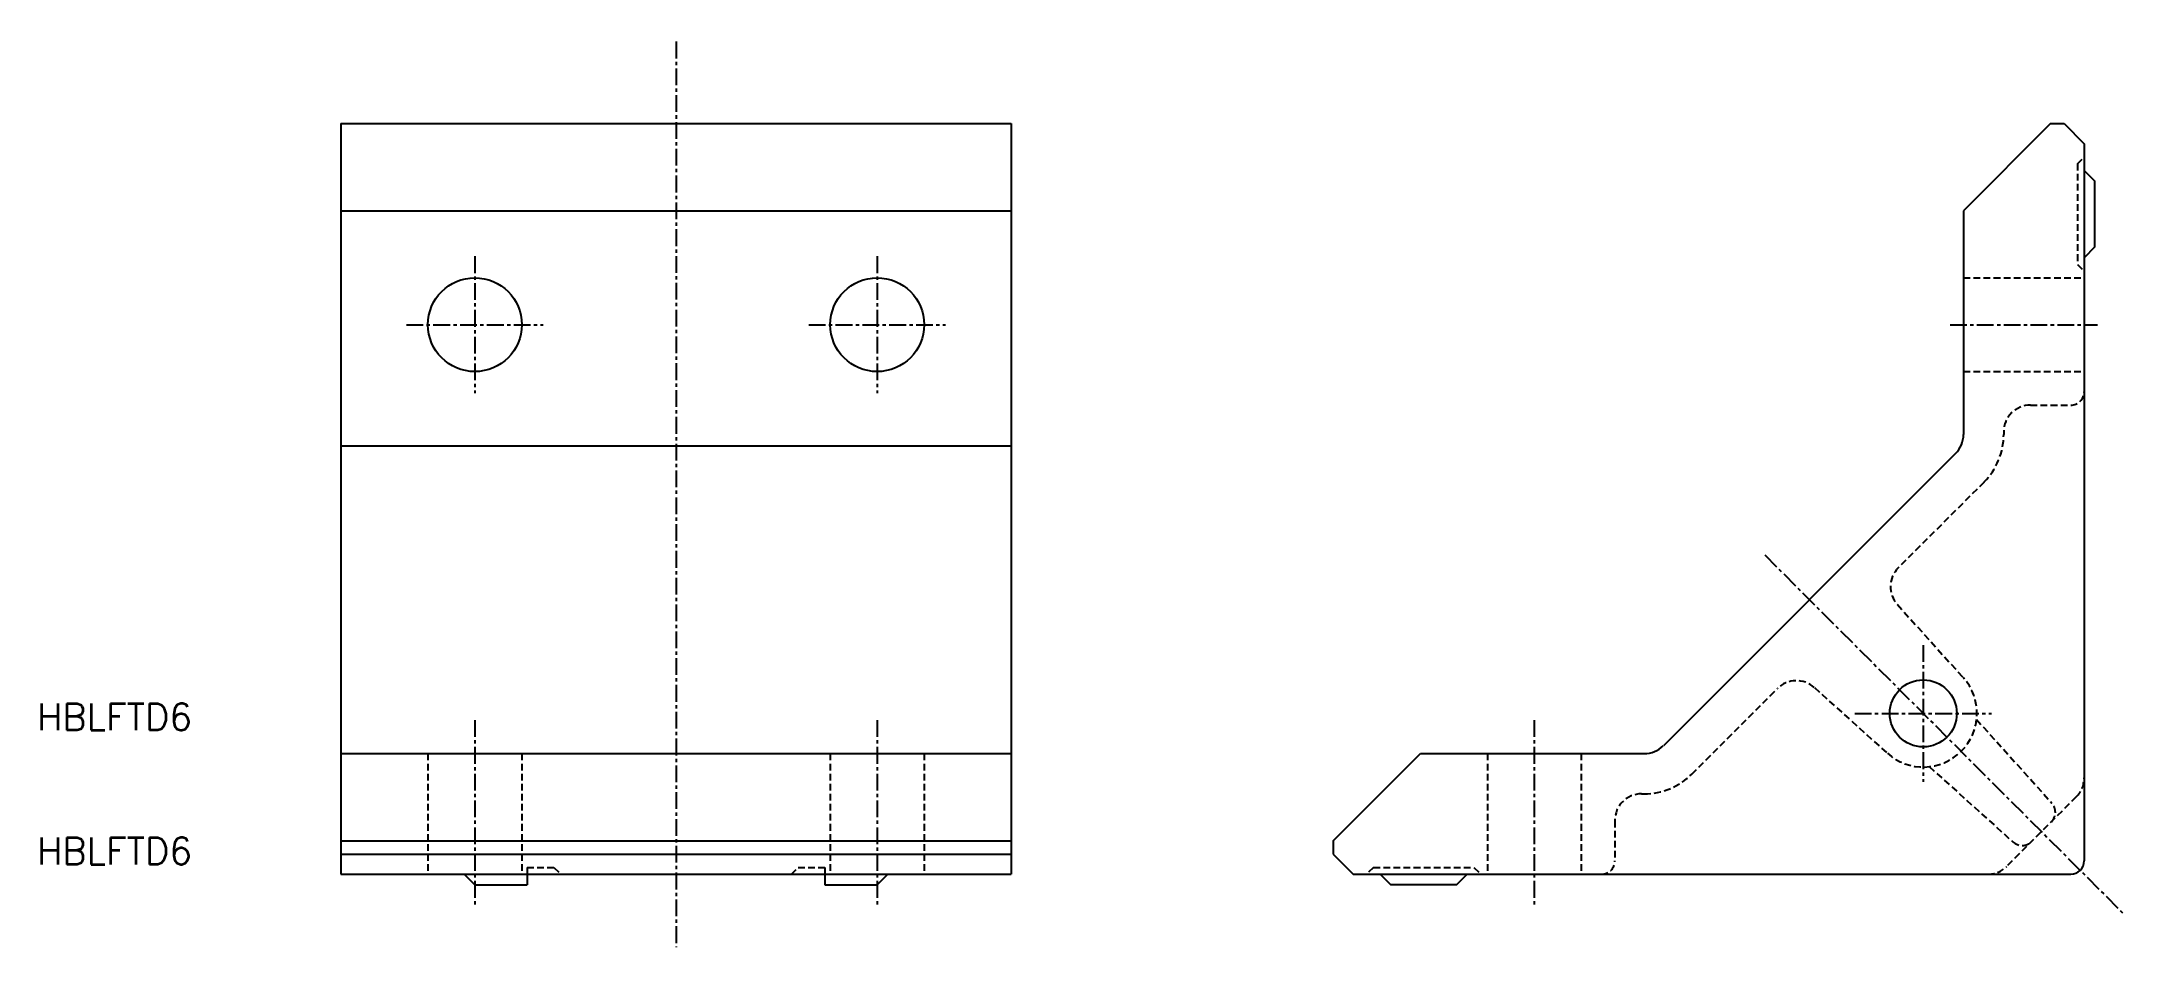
# Model space of a CAD drawing. Extents: x -47 to 108, y -37 to 30.
import ezdxf

# ---------------------------------------------------------------- set-up
doc = ezdxf.new("R2010")
doc.units = 0
doc.linetypes.add('CENTER', pattern=[2, 1.25, -0.25, 0.25, -0.25])
doc.linetypes.add('DASHED', pattern=[0.75, 0.5, -0.25])
doc.layers.get('0').update_dxf_attribs({"linetype": 'CONTINUOUS'})
doc.layers.add('CENTER', color=1, linetype='CENTER')
doc.styles.get("Standard").update_dxf_attribs({"font": 'txt.shx', "bigfont": 'bigfont.shx'})

msp = doc.modelspace()

# ---------------------------------------------------------------- linework, layer by layer
at = {"color": 7, "linetype": 'CONTINUOUS'}
for p, q in [((-25, 24.03), (-25, -31.97)), ((-25, 24.03), (25, 24.03)), ((25, 24.03), (25, -31.97)), ((102.5, 24.03), (96, 17.53)), ((102.5, 24.03), (103.5, 24.03)), ((103.5, 24.03), (105, 22.53)), ((105, 22.53), (105, -30.97)), ((105, 20.53), (105.8, 19.73)), ((105.8, 14.83), (105.8, 19.73)), ((-25, 17.53), (25, 17.53)), ((96, 17.53), (96, 0.83)), ((105.8, 14.83), (105, 14.03)), ((-25, 0), (25, 0)), ((95.41, -0.59), (73.62, -22.38)), ((-25, -22.97), (25, -22.97)), ((49, -29.47), (55.5, -22.97)), ((55.5, -22.97), (72.2, -22.97)), ((-25, -29.47), (25, -29.47)), ((49, -29.47), (49, -30.47)), ((-25, -30.47), (25, -30.47)), ((49, -30.47), (50.5, -31.97)), ((-25, -31.97), (25, -31.97)), ((-15.8, -31.97), (-15, -32.77)), ((-11.1, -31.97), (-11.1, -32.77)), ((11.1, -31.97), (11.1, -32.77)), ((15, -32.77), (15.8, -31.97)), ((50.5, -31.97), (104, -31.97)), ((52.5, -31.97), (53.3, -32.77)), ((58.2, -32.77), (59, -31.97)), ((-15, -32.77), (-11.1, -32.77)), ((11.1, -32.77), (15, -32.77)), ((58.2, -32.77), (53.3, -32.77))]:
    msp.add_line(p, q, dxfattribs=at)
at = {"color": 3, "linetype": 'DASHED'}
for p, q in [((104.5, 21.03), (105, 21.53)), ((104.5, 21.03), (104.5, 13.53)), ((96, 12.53), (105, 12.53)), ((104.5, 13.53), (105, 13.03)), ((96, 5.53), (105, 5.53)), ((101, 3.03), (104, 3.03)), ((97.54, -2.71), (91.14, -9.1)), ((91.07, -11.85), (95.97, -17.29)), ((75.74, -24.51), (82.13, -18.11)), ((84.88, -18.04), (90.32, -22.94)), ((96.97, -20.42), (102.6, -26.67)), ((-18.5, -22.97), (-18.5, -31.97)), ((-11.5, -22.97), (-11.5, -31.97)), ((11.5, -22.97), (11.5, -31.97)), ((18.5, -22.97), (18.5, -31.97)), ((60.5, -22.97), (60.5, -31.97)), ((67.5, -22.97), (67.5, -31.97)), ((93.45, -23.94), (99.7, -29.57)), ((104.41, -26.19), (99.22, -31.38)), ((70, -27.97), (70, -30.97)), ((-11.1, -31.47), (-11.1, -31.97)), ((-11.1, -31.47), (-9.1, -31.47)), ((-9.1, -31.47), (-8.6, -31.97)), ((8.6, -31.97), (9.1, -31.47)), ((9.1, -31.47), (11.1, -31.47)), ((11.1, -31.47), (11.1, -31.97)), ((52, -31.47), (51.5, -31.97)), ((52, -31.47), (59.5, -31.47)), ((59.5, -31.47), (60, -31.97))]:
    msp.add_line(p, q, dxfattribs=at)
at = {"color": 7, "linetype": 'DASHED'}
for p, q in [((99, 1.03), (99, 0.83)), ((72, -25.97), (72.2, -25.97))]:
    msp.add_line(p, q, dxfattribs=at)
at = {"color": 7, "linetype": 'CONTINUOUS'}
for centre, radius in [((-15, 9.03), 3.5), ((15, 9.03), 3.5), ((93, -19.97), 2.5)]:
    msp.add_circle(centre, radius, dxfattribs=at)
at = {"color": 3, "linetype": 'DASHED'}
for centre, radius, start, end in [((104, 4.03), 1, 270, 0), ((101, 1.03), 2, 90, 180), ((94, 0.83), 5, 315, 0), ((92.56, -10.51), 2, 135, 222), ((83.54, -19.53), 2, 48, 135), ((93, -19.97), 4, 228, 42), ((72.2, -20.97), 5, 270, 315), ((103, -24.78), 2, 315, 0), ((72, -27.97), 2, 90, 180), ((101.85, -27.34), 1, 315, 42), ((69, -30.97), 1, 270, 0), ((100.37, -28.82), 1, 228, 315), ((97.81, -29.97), 2, 270, 315)]:
    msp.add_arc(centre, radius, start, end, dxfattribs=at)
at = {"color": 7, "linetype": 'CONTINUOUS'}
for centre, radius, start, end in [((94, 0.83), 2, 315, 0), ((72.2, -20.97), 2, 270, 315), ((104, -30.97), 1, 270, 0)]:
    msp.add_arc(centre, radius, start, end, dxfattribs=at)
at = {"layer": 'CENTER', "color": 1, "linetype": 'CENTER'}
for p, q in [((0, 30.15), (0, -37.42)), ((-15, 14.13), (-15, 3.93)), ((15, 14.13), (15, 3.93)), ((-20.1, 9.03), (-9.9, 9.03)), ((9.9, 9.03), (20.1, 9.03)), ((95, 9.03), (106, 9.03)), ((81.18, -8.15), (107.99, -34.97)), ((93, -14.87), (93, -25.07)), ((87.9, -19.97), (98.1, -19.97)), ((-15, -20.47), (-15, -34.47)), ((15, -20.47), (15, -34.47)), ((64, -20.47), (64, -34.47))]:
    msp.add_line(p, q, dxfattribs=at)

# ---------------------------------------------------------------- texts
at = {"color": 7, "linetype": 'CONTINUOUS'}
for p in [(-47.65, -21.23), (-47.65, -31.23)]:
    msp.add_text('HBLFTD6', height=2, dxfattribs=at).set_placement(p)

doc.saveas('drawing.dxf')
